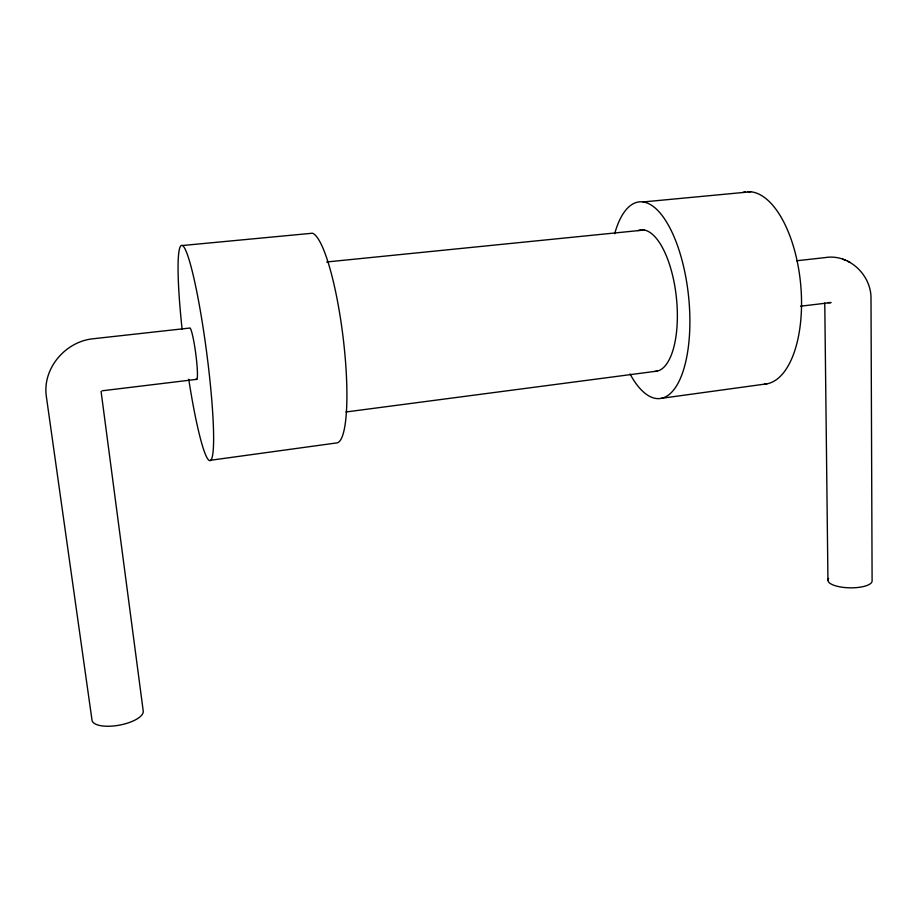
<?xml version="1.0" encoding="UTF-8"?>
<svg xmlns="http://www.w3.org/2000/svg" width="918" height="918" viewBox="0 0 918 918"><rect width="100%" height="100%" fill="white"/><g stroke="black" fill="none" stroke-linecap="round" stroke-linejoin="round"><path stroke-width="1.38" d="M210.314 460.297L337.308 442.843A105.822 19.37 82.9 0 0 343.343 339.396A105.822 19.37 82.9 0 0 312.464 233.218L182.659 245.496M661.304 398.332L766.966 383.816M345.925 411.987L657.334 371.079M102.127 390.793L196.773 379.329M800.542 306.21L831.077 302.561L828.128 302.63M796.663 260.758L825.018 257.614C848.955 253.483 871.503 275.09 870.998 298.809L872.1 580.658A22.089 7.252 1 0 1 847.681 587.75A22.089 7.252 1 0 1 828.633 578.443M326.67 261.974L644.252 230.016M643.105 201.949L750.798 191.77M842.816 259.151L845.685 260.437M847.521 261.24L850.32 262.502M101.083 391.412L143.185 710.716A26.025 9.731 -10.5 0 1 119.374 725.151A26.025 9.731 -10.5 0 1 92.007 720.148L46.325 396.324C42.308 368.405 65.453 341.507 93.028 338.776L189.498 328.082A26.002 2.547 82.4 0 1 195.821 354.245A26.002 2.547 82.4 0 1 196.073 379.065M824.766 302.974L827.944 580.302M742.903 192.424A96.62 45.005 84.5 0 1 745.496 191.873M748.136 191.655A96.62 45.005 84.5 0 1 800.817 286.072A96.62 45.005 84.5 0 1 764.396 384.149M614.681 233.7A98.869 39.187 84 0 1 669.555 227.274A98.869 39.187 84 0 1 684.713 365.834A98.869 39.187 84 0 1 630.023 373.97M638.102 230.579A71.122 28.16 84 0 1 676.118 295.148A71.122 28.16 84 0 1 654.901 371.4M182.131 329.459A108.565 10.787 82.5 0 1 190.072 263.064A108.565 10.787 82.5 0 1 213.607 440.537A108.565 10.787 82.5 0 1 188.729 379.226"/></g></svg>
